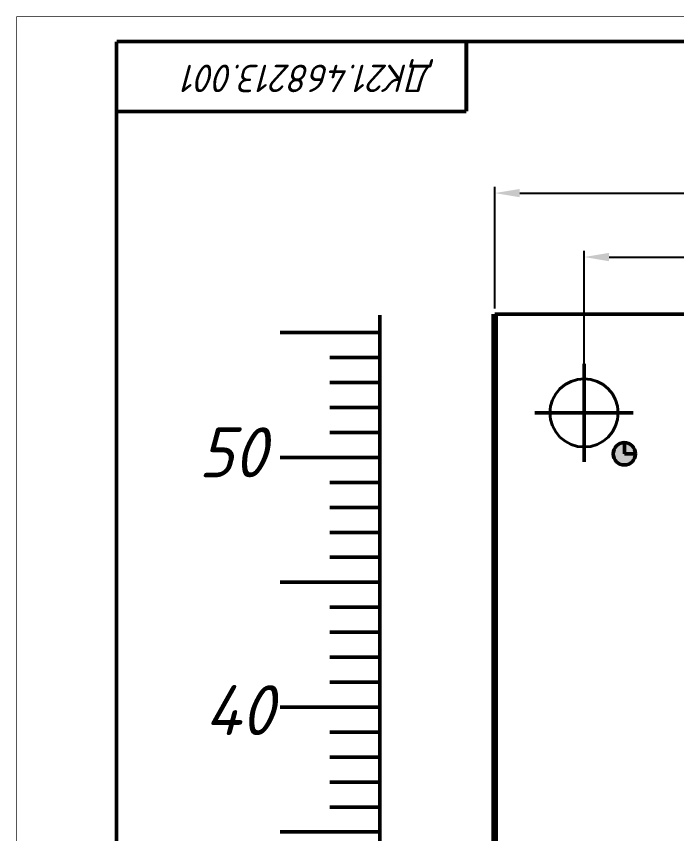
# Paper-space layout 'Layout1' of a CAD drawing. Header units: millimetres. Extents: x 0 to 841, y 0 to 594.
# Drawn here: x 0.1 to 132.3, y 430.7 to 594.4 of the extents above; entities that cross this region are included whole.
import ezdxf

# ---------------------------------------------------------------- set-up
doc = ezdxf.new("R2010")
doc.units = ezdxf.units.MM
doc.layers.get('0').update_dxf_attribs({"lineweight": 50})
doc.layers.add('Sheet', color=255, linetype='Continuous')
doc.layers.add('TopLayer', color=1, linetype='Continuous')
doc.layers.add('Отверстия', color=7, linetype='Continuous', lineweight=30)
doc.styles.add('Gost', font='GOST type B.ttf')
doc.dimstyles.new('ISO-25', dxfattribs={"dimtxt": 2.5, "dimasz": 2.5, "dimexe": 1.25, "dimexo": 0.625, "dimtad": 1, "dimtxsty": 'Standard', "dimcen": 2.5, "dimadec": 0, "dimazin": 0, "dimtfac": 1, "dimtmove": 0, "dimatfit": 3, "dimfxl": 1, "dimarcsym": 0})

# ---------------------------------------------------------------- blocks, each defined once
blk = doc.blocks.new('*D44')
at = {"color": 0, "lineweight": -2, "transparency": 16777216}
for p, q in [((95.86, 535.86), (95.86, 560.25)), ((352.09, 535.4), (352.09, 560.25)), ((100.86, 559), (347.09, 559))]:
    blk.add_line(p, q, dxfattribs=at)
at = {"color": 0, "lineweight": 25, "transparency": 16777216}
for points in [[(100.86, 559.83), (100.86, 558.17), (95.86, 559)], [(347.09, 559.83), (347.09, 558.17), (352.09, 559)]]:
    blk.add_solid(points, dxfattribs=at)
at = {"color": 0, "lineweight": 50, "transparency": 16777216, "insert": (223.97, 563.62), "char_height": 10, "attachment_point": 5, "style": 'Gost'}
blk.add_mtext('{\\H0.8x;65*}', dxfattribs=at)
blk = doc.blocks.new('*D45')
at = {"color": 0, "lineweight": -2, "transparency": 16777216}
for p, q in [((113.72, 515.62), (113.72, 547.45)), ((333.92, 515.6), (333.92, 547.45)), ((118.72, 546.2), (328.92, 546.2))]:
    blk.add_line(p, q, dxfattribs=at)
at = {"color": 0, "lineweight": 25, "transparency": 16777216}
for points in [[(118.72, 547.03), (118.72, 545.36), (113.72, 546.2)], [(328.92, 547.03), (328.92, 545.36), (333.92, 546.2)]]:
    blk.add_solid(points, dxfattribs=at)
at = {"color": 0, "lineweight": 50, "transparency": 16777216, "insert": (223.82, 551.61), "char_height": 10, "attachment_point": 5, "style": 'Gost'}
blk.add_mtext('{\\H0.8x;55%%P0,1}', dxfattribs=at)

psp = doc.layouts.get("Layout1")

# ---------------------------------------------------------------- hatches: boundary and pattern name
at = {"lineweight": 50, "true_color": 0xf0f0f0}
h = psp.add_hatch(color=7, dxfattribs=at)
h.dxf.hatch_style = 1
h.paths.add_polyline_path([(121.834, 506.796), (121.834, 509.033, 0.4177727), (119.569, 506.796, 1), (124.044, 506.796)])
at = {"lineweight": 50}
h = psp.add_hatch(color=18, dxfattribs=at)
h.dxf.hatch_style = 1
h.paths.add_polyline_path([(121.807, 506.796), (124.017, 506.796, 0.4106633), (121.807, 509.033)])
at = {"lineweight": 30}
h = psp.add_hatch(color=18, dxfattribs=at)
h.dxf.hatch_style = 1
h.paths.add_polyline_path([(121.834, 506.796), (124.044, 506.796, 0.4106633), (121.834, 509.033)])

# ---------------------------------------------------------------- linework, layer by layer
at = {"lineweight": 50}
for p, q in [((72.873, 256.064), (72.873, 534.524)), ((72.873, 531.064), (52.873, 531.064)), ((72.873, 526.064), (62.873, 526.064)), ((113.724, 505.158), (113.724, 524.824)), ((72.873, 521.064), (62.873, 521.064)), ((72.873, 516.064), (62.873, 516.064)), ((103.892, 514.991), (123.557, 514.991)), ((72.873, 511.064), (62.873, 511.064)), ((121.807, 509.033), (121.807, 506.796)), ((72.873, 506.064), (52.873, 506.064)), ((121.807, 506.796), (124.017, 506.796)), ((72.873, 501.064), (62.873, 501.064)), ((72.873, 496.064), (62.873, 496.064)), ((72.873, 491.064), (62.873, 491.064)), ((72.873, 486.064), (62.873, 486.064)), ((72.873, 481.064), (52.873, 481.064)), ((72.873, 476.064), (62.873, 476.064)), ((72.873, 471.064), (62.873, 471.064)), ((72.873, 466.064), (62.873, 466.064)), ((72.873, 461.064), (62.873, 461.064)), ((72.873, 456.064), (52.873, 456.064)), ((72.873, 451.064), (62.873, 451.064)), ((72.873, 446.064), (62.873, 446.064)), ((72.873, 441.064), (62.873, 441.064)), ((72.873, 436.064), (62.873, 436.064)), ((72.873, 431.064), (52.873, 431.064))]:
    psp.add_line(p, q, dxfattribs=at)
at = {"lineweight": 30}
for p, q in [((121.834, 509.033), (121.834, 506.796)), ((121.834, 506.796), (124.044, 506.796))]:
    psp.add_line(p, q, dxfattribs=at)
at = {"lineweight": 50}
psp.add_circle((121.779, 506.796), 2.237, dxfattribs=at)
at = {"color": 18, "lineweight": 30}
psp.add_circle((121.807, 506.796), 2.237, dxfattribs=at)
at = {"layer": 'Sheet'}
for points, const_width in [([(0.153, 594.346), (841.11, 594.346), (841.11, 0.388), (0.153, 0.388), (0.153, 594.346)], 0.0991), ([(20.153, 589.346), (836.153, 589.346)], 0.749), ([(20.153, 5.346), (20.153, 589.346)], 0.749), ([(90.153, 575.346), (90.153, 589.346)], 0.749), ([(20.153, 575.346), (90.153, 575.346)], 0.749)]:
    psp.add_lwpolyline(points, dxfattribs=dict(at, const_width=const_width))
at = {"layer": 'TopLayer', "lineweight": 100}
psp.add_line((95.863, 407.756), (95.863, 534.772), dxfattribs=at)
at = {"layer": 'TopLayer', "color": 18, "lineweight": 50}
psp.add_lwpolyline([(95.863, 534.772), (352.086, 534.772), (352.086, 256.912), (95.863, 256.912)], close=True, dxfattribs=at)
at = {"layer": 'Отверстия', "lineweight": 40}
for p, q in [((109.928, 520.672), (108.893, 519.823)), ((111.11, 521.304), (109.928, 520.672)), ((112.391, 521.693), (111.11, 521.304)), ((113.724, 521.824), (112.391, 521.693)), ((115.058, 521.693), (113.724, 521.824)), ((116.339, 521.304), (115.058, 521.693)), ((117.521, 520.672), (116.339, 521.304)), ((118.556, 519.823), (117.521, 520.672)), ((108.893, 519.823), (108.043, 518.787)), ((119.406, 518.787), (118.556, 519.823)), ((107.412, 517.606), (107.023, 516.324)), ((108.043, 518.787), (107.412, 517.606)), ((120.037, 517.606), (119.406, 518.787)), ((120.426, 516.324), (120.037, 517.606)), ((107.023, 516.324), (106.892, 514.991)), ((120.557, 514.991), (120.426, 516.324)), ((106.892, 514.991), (107.023, 513.658)), ((120.426, 513.658), (120.557, 514.991)), ((107.023, 513.658), (107.412, 512.376)), ((107.412, 512.376), (108.043, 511.195)), ((119.406, 511.195), (120.037, 512.376)), ((120.037, 512.376), (120.426, 513.658)), ((108.043, 511.195), (108.893, 510.159)), ((118.556, 510.159), (119.406, 511.195)), ((108.893, 510.159), (109.928, 509.31)), ((109.928, 509.31), (111.11, 508.678)), ((116.339, 508.678), (117.521, 509.31)), ((117.521, 509.31), (118.556, 510.159)), ((111.11, 508.678), (112.391, 508.289)), ((112.391, 508.289), (113.724, 508.158)), ((113.724, 508.158), (115.058, 508.289)), ((115.058, 508.289), (116.339, 508.678))]:
    psp.add_line(p, q, dxfattribs=at)

# ---------------------------------------------------------------- texts
at = {"insert": (116.719, 579.221), "char_height": 5.5, "attachment_point": 1, "rotation": 180, "style": 'Gost'}
psp.add_mtext_dynamic_manual_height_columns('\\pi33.432;{\\fGOST type B|b0|i1|c204|p34;ДК21.468213.001}', width=120, gutter_width=25, heights=[19.892], dxfattribs=at)
at = {"lineweight": 50, "char_height": 10, "attachment_point": 1, "style": 'Gost'}
for s, insert in [('{\\fGOST type B|b0|i1|c204|p34;50}', (36.578, 512.094)), ('{\\fGOST type B|b0|i1|c204|p34;40}', (37.805, 460.461))]:
    psp.add_mtext(s, dxfattribs=dict(at, insert=insert))

# ---------------------------------------------------------------- dimensions: what is measured, and where the dimension line sits
at = {"color": 18, "lineweight": 50}
for base, p1, p2, text, picture, middle in [((352.086, 558.999), (95.863, 535.232), (352.086, 534.772), '{\\H0.8x;65*}', '*D44', (223.975, 563.624)), ((333.918, 546.197), (113.724, 514.991), (333.918, 514.974), '{\\H0.8x;55%%P0,1}', '*D45', (223.821, 551.614))]:
    dim = psp.add_linear_dim(base=base, p1=p1, p2=p2, text=text, dimstyle='ISO-25', override={"dimtxt": 10, "dimasz": 5, "dimtxsty": 'Gost'}, dxfattribs=at)
    dim.commit()
    dim.dimension.update_dxf_attribs({"geometry": picture, "text_midpoint": middle})

doc.saveas('drawing.dxf')
